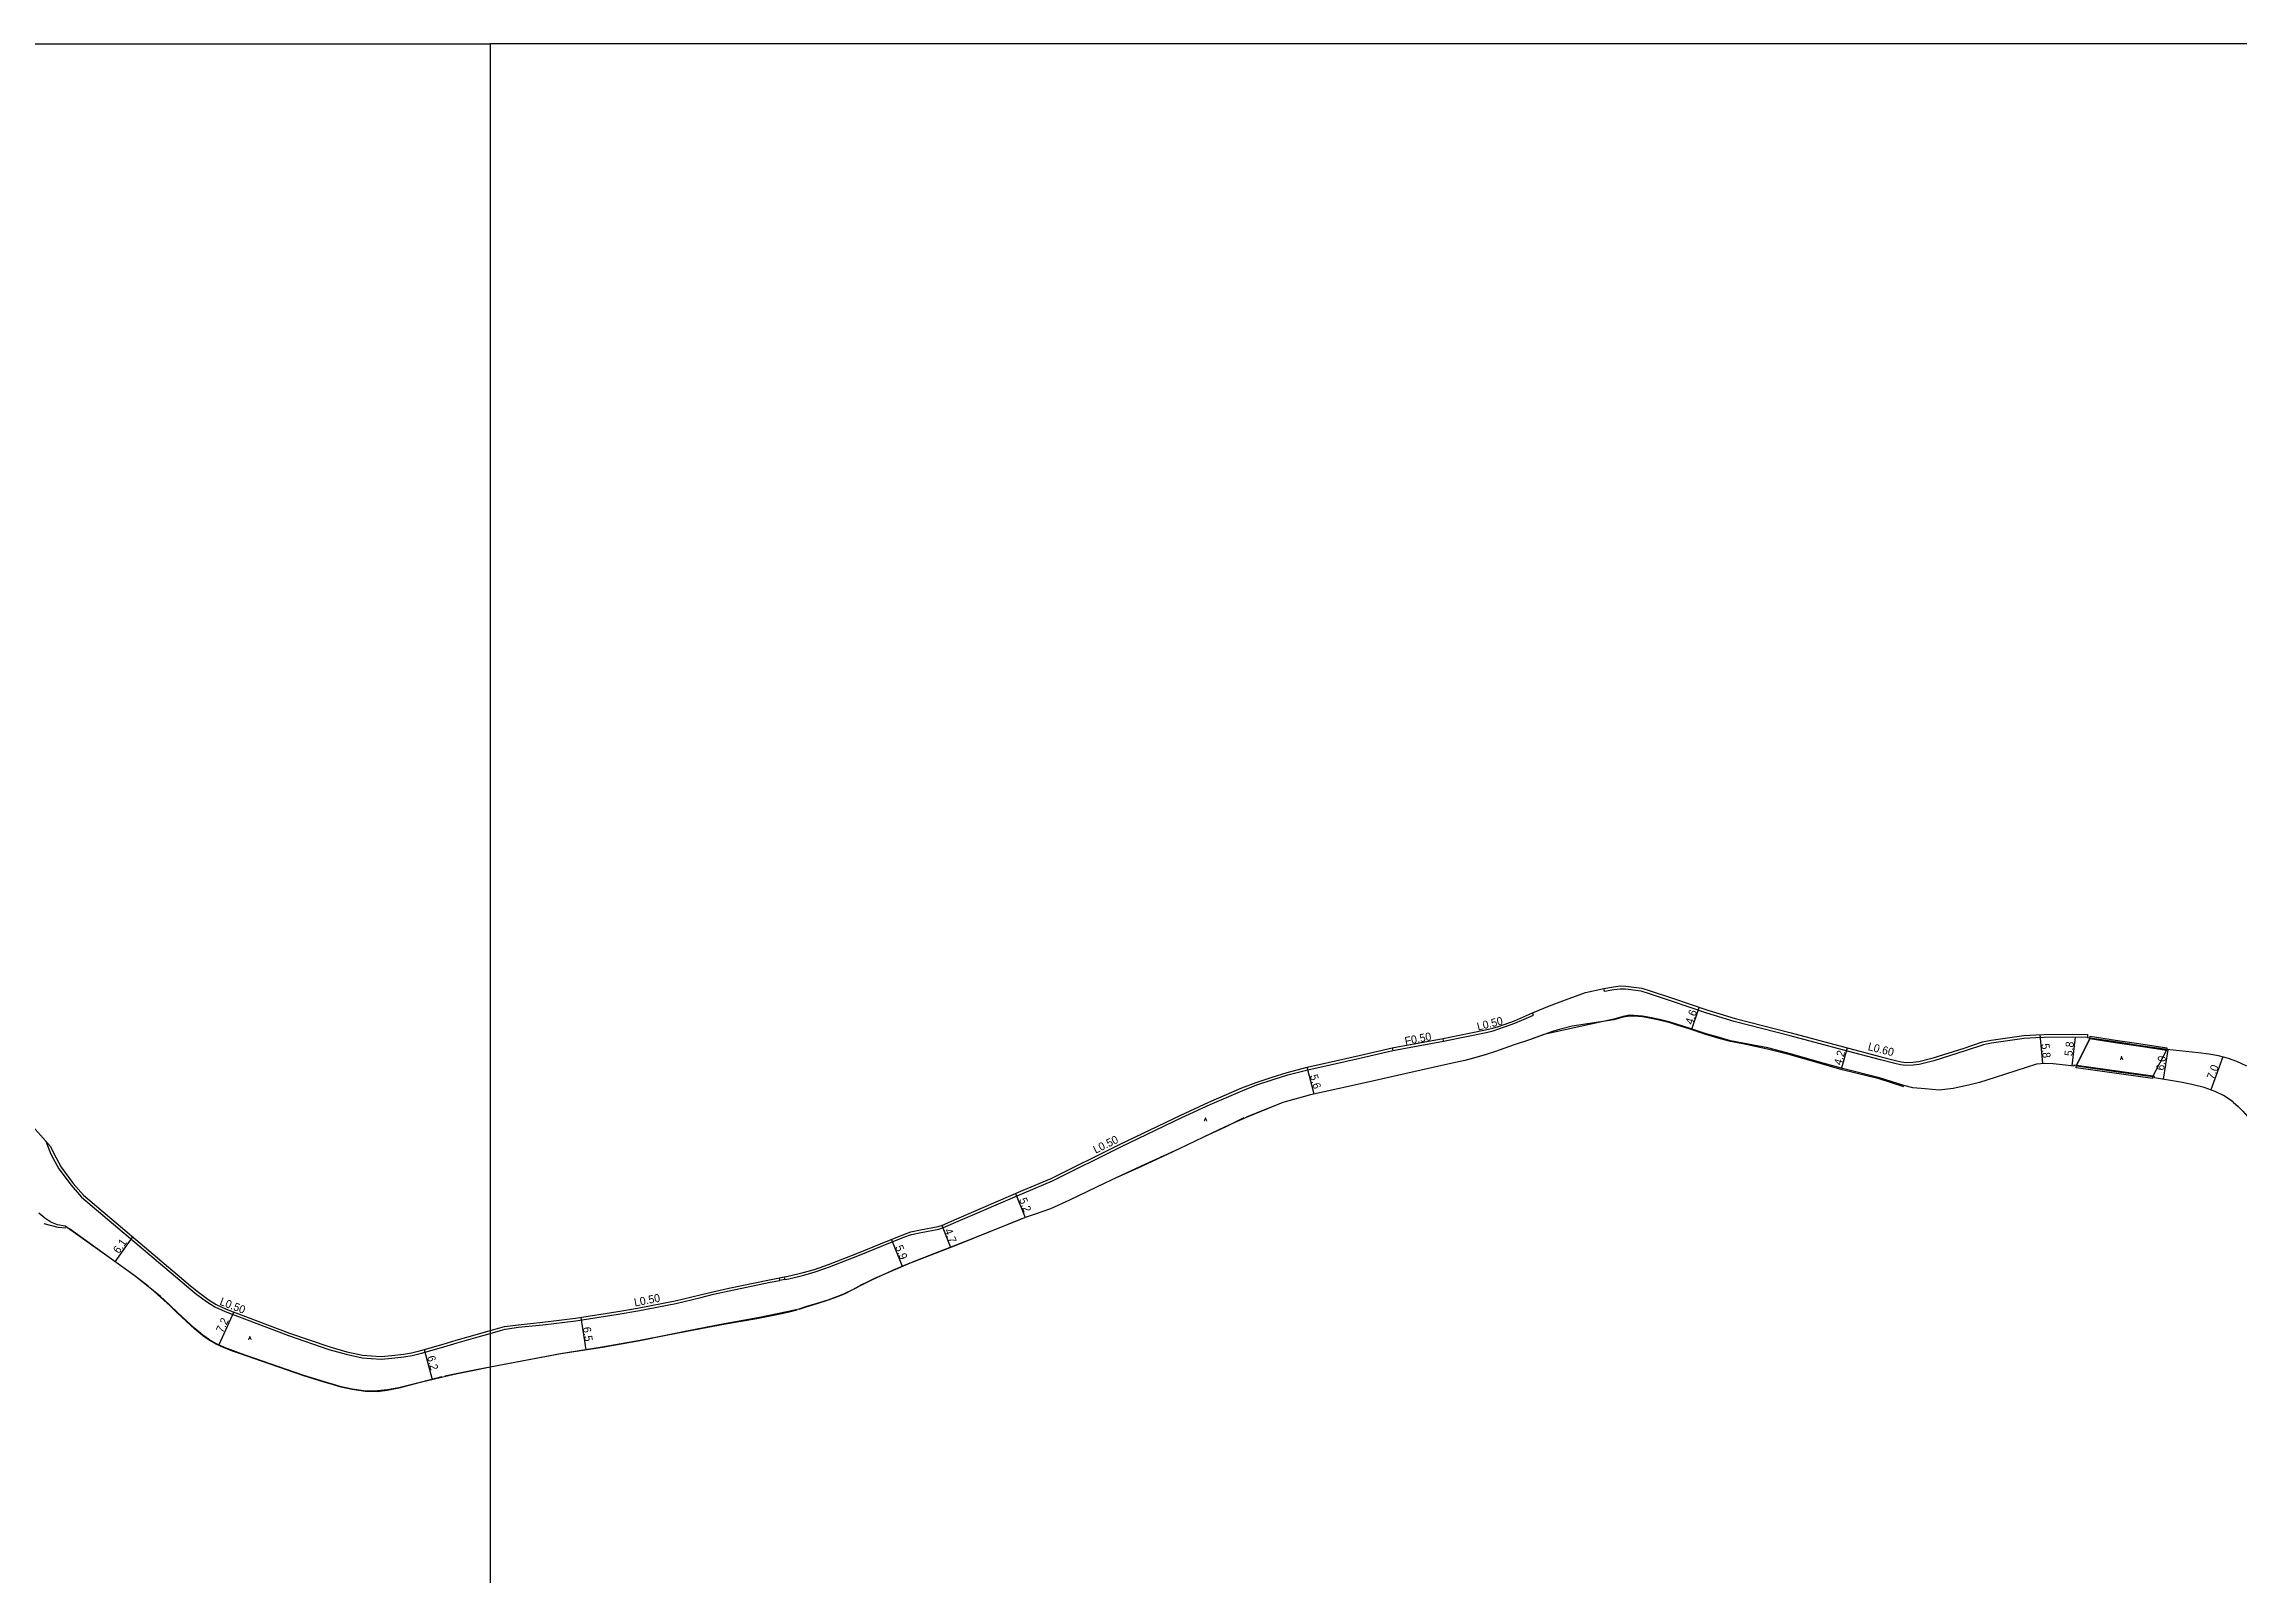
# Model space of a CAD drawing. Header units: metres. Extents: x -20000 to -16000, y -93000 to -90000.
# Drawn here: x -17689.2 to -17250.5, y -91506 to -91200 of the extents above; entities that cross this region are included whole.
import ezdxf

# ---------------------------------------------------------------- set-up
doc = ezdxf.new("R2010")
doc.units = ezdxf.units.M
doc.header["$LTSCALE"] = 2.5
for name, color, linetype in [('側溝・桝', 7, 'Continuous'), ('図郭', 7, 'Continuous'), ('幅員', 7, 'Continuous'), ('歩道・分離帯・安全施設', 7, 'Continuous'), ('舗装', 7, 'Continuous'), ('道路', 7, 'Continuous')]:
    doc.layers.add(name, color=color, linetype=linetype)
doc.styles.get("Standard").update_dxf_attribs({"font": ''})
doc.styles.add('YOKO_DECO', font='txt.shx', dxfattribs={"bigfont": 'extfont.shx'})
doc.styles.get('Standard').set_extended_font_data('@MS PGothic')

msp = doc.modelspace()

# ---------------------------------------------------------------- linework, layer by layer
at = {"layer": '側溝・桝'}
for points in [[(-17280.63, -91398.7), (-17283.6, -91398.62), (-17289.28, -91398.68), (-17290.9, -91398.76), (-17293.26, -91398.92), (-17299.79, -91399.81), (-17300.77, -91400.02), (-17301.38, -91400.17), (-17305.05, -91401.38), (-17311.3, -91403.36), (-17314.24, -91404.09), (-17315.46, -91404.25), (-17316.91, -91404.29), (-17317.99, -91404.16), (-17319.13, -91403.9), (-17321.98, -91403.19), (-17329.57, -91401.17), (-17340.02, -91398.38), (-17351.24, -91395.5), (-17356.72, -91393.85), (-17363.78, -91391.44), (-17368.2, -91389.94), (-17369.84, -91389.45), (-17372.96, -91389.05), (-17374.05, -91389), (-17375.28, -91389.14), (-17377.17, -91389.48), (-17377.28, -91388.88)], [(-17409.36, -91399.41), (-17400.85, -91397.68), (-17399.42, -91397.33), (-17398.29, -91396.98), (-17395.08, -91395.84), (-17391.34, -91394.21), (-17391.56, -91393.76)], [(-17541.08, -91447.09), (-17540.26, -91446.93), (-17537.29, -91446.21), (-17535.01, -91445.58), (-17532.13, -91444.57), (-17526.16, -91442.21), (-17521.74, -91440.41), (-17517.28, -91438.63), (-17515.76, -91438.09), (-17513.84, -91437.66), (-17510.29, -91436.99), (-17509.36, -91436.7), (-17506.44, -91435.45), (-17493.22, -91429.73), (-17487.58, -91427.34), (-17473.9, -91420.55), (-17461.7, -91414.71), (-17456.04, -91412.09), (-17449.51, -91409.28), (-17446.66, -91408.19), (-17443.44, -91407.11), (-17440.5, -91406.19), (-17436.25, -91405.07), (-17433.5, -91404.51), (-17426.1, -91402.83), (-17419.52, -91401.32)], [(-17419.62, -91400.79), (-17419.52, -91401.32), (-17409.36, -91399.41), (-17409.46, -91398.89)], [(-17688.8, -91419.44), (-17687.8, -91422), (-17686.22, -91424.93), (-17683.8, -91428.21), (-17681.68, -91430.59), (-17662.93, -91446.5), (-17660.24, -91448.78), (-17658.67, -91450.06), (-17656.49, -91451.65), (-17655.03, -91452.55), (-17652.97, -91453.5), (-17640.3, -91458.3), (-17632.23, -91461.06), (-17628.81, -91462.04), (-17625.59, -91462.72), (-17623.79, -91462.91), (-17621.74, -91463.01), (-17619.62, -91462.81), (-17617.27, -91462.53), (-17615.6, -91462.26), (-17613.73, -91461.82), (-17609.23, -91460.52), (-17606.61, -91459.72), (-17602.37, -91458.52), (-17600, -91457.86)], [(-17600, -91457.86), (-17597.9, -91457.27), (-17597.01, -91457.02), (-17596.46, -91456.92), (-17594.36, -91456.65), (-17589.44, -91456.12), (-17582.85, -91455.38), (-17574.41, -91454), (-17570.43, -91453.35), (-17562.88, -91451.89), (-17557.88, -91450.66), (-17555.36, -91450.04), (-17552.18, -91449.32), (-17544, -91447.64), (-17542.04, -91447.27)]]:
    msp.add_lwpolyline(points, dxfattribs=at)
msp.add_lwpolyline([(-17542.14, -91446.75), (-17541.18, -91446.56), (-17541.08, -91447.09), (-17542.04, -91447.27)], close=True, dxfattribs=at)
at = {"layer": '図郭'}
for points in [[(-18400, -91200), (-17600, -91200), (-17600, -91800), (-18400, -91800)], [(-17600, -91800), (-16800, -91800), (-16800, -91200), (-17600, -91200)]]:
    msp.add_lwpolyline(points, close=True, dxfattribs=at)
at = {"layer": '幅員'}
for points in [[(-17359.72, -91397), (-17358.25, -91392.68)], [(-17290.13, -91398.11), (-17289.57, -91403.91)], [(-17328.68, -91400.77), (-17329.81, -91404.83)], [(-17283.07, -91398.63), (-17283.73, -91404.37)], [(-17264.51, -91401.13), (-17265.5, -91407.05)], [(-17253.54, -91402.59), (-17255.95, -91409.17)], [(-17435.24, -91410.01), (-17436.66, -91404.63)], [(-17494.94, -91429.89), (-17493.04, -91434.7)], [(-17509.67, -91436.24), (-17507.94, -91440.66)], [(-17671.49, -91438.54), (-17675.05, -91443.52)], [(-17517.56, -91444.48), (-17519.74, -91439.04)], [(-17651.25, -91453.58), (-17654.26, -91460.13)], [(-17581.88, -91454.68), (-17580.84, -91461.12)], [(-17613.17, -91461.11), (-17611.61, -91467.08)]]:
    msp.add_lwpolyline(points, dxfattribs=at)
at = {"layer": '歩道・分離帯・安全施設'}
for points in [[(-17317.35, -91408.56), (-17322.26, -91406.99), (-17329.66, -91405.13), (-17334.71, -91403.72), (-17340.03, -91402.18), (-17344.57, -91401.01), (-17349.53, -91399.98), (-17351.98, -91399.49), (-17354.23, -91398.86), (-17356.91, -91398.12), (-17360.27, -91396.97), (-17362.63, -91396.21), (-17364.07, -91395.79), (-17366.22, -91395.23), (-17368.17, -91394.82), (-17369.58, -91394.58), (-17371.34, -91394.42), (-17372.17, -91394.41), (-17373.43, -91394.62), (-17375.29, -91395.18), (-17383.66, -91396.4), (-17386.25, -91397.07), (-17387.55, -91397.47), (-17392.2, -91399.13), (-17395.26, -91400.19), (-17398.98, -91401.49), (-17401.06, -91402.17), (-17403.14, -91402.77), (-17405.13, -91403.31), (-17407.89, -91403.91), (-17417.11, -91405.93), (-17422.96, -91407.32), (-17430.51, -91408.98), (-17435.94, -91410.16), (-17438.35, -91410.8), (-17441.49, -91411.66), (-17448.83, -91414.65)], [(-17264.76, -91401.09), (-17270.39, -91400.26), (-17275.03, -91399.55), (-17280.14, -91398.8)], [(-17267.56, -91406.58), (-17274.46, -91405.6), (-17282.76, -91404.41)], [(-17449.3, -91414.74), (-17453, -91416.6), (-17457.34, -91418.64), (-17462.35, -91421), (-17469.8, -91424.41), (-17474.79, -91426.77)], [(-17684.84, -91436.81), (-17686.34, -91436.67), (-17689.17, -91435.94)], [(-17609.63, -91466.56), (-17615.27, -91468.04), (-17618.25, -91468.81), (-17620.55, -91469.29), (-17622.54, -91469.52), (-17624.89, -91469.5), (-17627.58, -91469.11), (-17629.78, -91468.59), (-17631.31, -91468.18), (-17633.16, -91467.63), (-17637.26, -91466.34), (-17645.71, -91463.43), (-17649.93, -91461.94), (-17651.32, -91461.45), (-17653.16, -91460.73), (-17654.77, -91459.99), (-17656.18, -91459.2), (-17657.51, -91458.28), (-17659.12, -91456.95), (-17660.76, -91455.44), (-17662.58, -91453.73), (-17664, -91452.35), (-17665.22, -91451.21), (-17668.38, -91448.45), (-17671.22, -91446.23), (-17675.7, -91443.03), (-17682.43, -91438.18), (-17684.12, -91436.98)], [(-17493.29, -91434.79), (-17505.16, -91439.53), (-17516.08, -91443.79), (-17519.05, -91445.08), (-17522.77, -91446.75), (-17525.73, -91448.17), (-17527.54, -91449.17), (-17529.19, -91450), (-17530.52, -91450.56), (-17532.43, -91451.24), (-17534.65, -91451.96), (-17536.9, -91452.61), (-17538.29, -91453.07)], [(-17538.61, -91453.23), (-17540.23, -91453.62), (-17541.99, -91453.99), (-17543.99, -91454.42), (-17546.66, -91454.97), (-17552.9, -91456.03), (-17559.27, -91457.21), (-17564.79, -91458.27), (-17570.06, -91459.32), (-17577.53, -91460.65), (-17585.85, -91461.95), (-17600, -91464.62)], [(-17600, -91464.62), (-17602.48, -91465.09), (-17607.13, -91466.03), (-17609.08, -91466.44)]]:
    msp.add_lwpolyline(points, dxfattribs=at)
at = {"layer": '舗装'}
for points in [[(-17280.16, -91398.91), (-17282.81, -91404.29)], [(-17264.78, -91401.2), (-17267.53, -91406.45)]]:
    msp.add_lwpolyline(points, dxfattribs=at)
at = {"layer": '道路'}
for points in [[(-17391.56, -91393.76), (-17388.15, -91392.35), (-17384.99, -91391.15), (-17380.99, -91389.69), (-17377.28, -91388.88), (-17375.37, -91388.53), (-17374.07, -91388.39), (-17372.91, -91388.44), (-17369.71, -91388.85), (-17368.02, -91389.35), (-17363.58, -91390.86), (-17356.54, -91393.26), (-17351.08, -91394.91), (-17339.86, -91397.79), (-17329.41, -91400.58), (-17321.83, -91402.59), (-17318.99, -91403.31), (-17317.87, -91403.56), (-17316.89, -91403.68), (-17315.52, -91403.64), (-17314.34, -91403.49), (-17311.46, -91402.77), (-17305.23, -91400.8), (-17301.56, -91399.58), (-17300.9, -91399.42), (-17299.89, -91399.2), (-17293.33, -91398.31), (-17290.93, -91398.15), (-17289.29, -91398.06), (-17283.6, -91398.01), (-17280.61, -91398.09), (-17280.63, -91398.7), (-17280.15, -91398.82), (-17280.16, -91398.91)], [(-17600, -91457.31), (-17598.04, -91456.76), (-17597.13, -91456.5), (-17596.54, -91456.39), (-17594.42, -91456.13), (-17589.49, -91455.6), (-17582.93, -91454.85), (-17574.49, -91453.48), (-17570.51, -91452.82), (-17562.99, -91451.37), (-17558.01, -91450.15), (-17555.49, -91449.53), (-17552.29, -91448.8), (-17544.11, -91447.12), (-17540.38, -91446.41), (-17537.43, -91445.7), (-17535.16, -91445.07), (-17532.31, -91444.08), (-17526.36, -91441.72), (-17521.94, -91439.92), (-17517.47, -91438.13), (-17515.9, -91437.58), (-17513.95, -91437.14), (-17510.42, -91436.47), (-17509.54, -91436.2), (-17506.65, -91434.96), (-17493.43, -91429.24), (-17487.8, -91426.86), (-17474.13, -91420.07), (-17461.92, -91414.23), (-17456.26, -91411.61), (-17449.71, -91408.79), (-17446.84, -91407.69), (-17443.61, -91406.61), (-17440.65, -91405.68), (-17436.36, -91404.55), (-17433.6, -91403.99), (-17426.23, -91402.31), (-17419.62, -91400.79), (-17409.46, -91398.89), (-17400.95, -91397.18), (-17399.52, -91396.83), (-17398.4, -91396.48), (-17395.18, -91395.34), (-17391.56, -91393.76)], [(-17283.33, -91404.21), (-17283.35, -91404.41), (-17285.68, -91404.15), (-17287.49, -91403.96), (-17289.12, -91403.86), (-17290.77, -91404.02), (-17299.08, -91406.72), (-17302.16, -91407.67), (-17304.4, -91408.23), (-17307.43, -91408.86), (-17310.26, -91409.2), (-17313.04, -91408.96), (-17315.5, -91408.73), (-17317.29, -91408.32), (-17322.19, -91406.75), (-17329.6, -91404.89), (-17334.64, -91403.48), (-17339.97, -91401.94), (-17344.51, -91400.77), (-17349.5, -91399.84), (-17351.95, -91399.35), (-17354.19, -91398.72), (-17356.87, -91397.98), (-17360.23, -91396.82), (-17362.58, -91396.07), (-17364.04, -91395.65), (-17366.19, -91395.09), (-17368.14, -91394.67), (-17369.56, -91394.43), (-17371.34, -91394.27), (-17372.18, -91394.26), (-17373.46, -91394.47), (-17375.33, -91395.04), (-17389.3, -91398.1), (-17392.18, -91399.13), (-17395.25, -91400.19), (-17398.96, -91401.49), (-17401.05, -91402.17), (-17403.13, -91402.77), (-17405.11, -91403.31), (-17407.87, -91403.91), (-17417.1, -91405.93), (-17422.94, -91407.32), (-17430.51, -91408.99), (-17435.94, -91410.17), (-17441.49, -91411.66), (-17448.82, -91414.66), (-17453.03, -91416.59), (-17457.35, -91418.65), (-17462.34, -91421.01), (-17469.77, -91424.46), (-17474.83, -91426.75), (-17477.07, -91427.8), (-17480.53, -91429.46), (-17484.16, -91431.24), (-17487.95, -91432.93), (-17491.2, -91434.09), (-17493.04, -91434.7), (-17506.9, -91440.26), (-17516, -91443.83), (-17519.9, -91445.46), (-17523.16, -91446.89), (-17527.57, -91449.12), (-17529.22, -91449.95), (-17530.54, -91450.51), (-17532.45, -91451.19), (-17534.67, -91451.91), (-17536.91, -91452.56), (-17538.3, -91453.01), (-17540.66, -91453.55), (-17546.5, -91454.77), (-17552.77, -91455.91), (-17559.33, -91457.13), (-17564.62, -91458.23), (-17569.97, -91459.3), (-17577.58, -91460.6), (-17585.91, -91461.94), (-17600, -91464.64)], [(-17248.73, -91404.41), (-17250.71, -91403.5), (-17252.43, -91402.92), (-17254.41, -91402.33), (-17256.33, -91402.02), (-17258.38, -91401.79), (-17264.76, -91401.11), (-17264.78, -91401.2), (-17270.42, -91400.37), (-17275.06, -91399.66), (-17280.16, -91398.91)], [(-17251.45, -91411.64), (-17251.89, -91411.29), (-17253.41, -91410.28), (-17255.09, -91409.48), (-17257.28, -91408.68), (-17259.72, -91408.1), (-17261.97, -91407.64), (-17267.19, -91406.76), (-17267.19, -91406.48), (-17267.53, -91406.45), (-17273.71, -91405.56), (-17282.81, -91404.29), (-17283.33, -91404.21)], [(-17692.42, -91415.36), (-17687.9, -91420.46), (-17687.31, -91421.78), (-17685.78, -91424.64), (-17683.39, -91427.88), (-17681.31, -91430.21), (-17662.58, -91446.1), (-17659.9, -91448.38), (-17658.34, -91449.64), (-17656.19, -91451.21), (-17654.77, -91452.09), (-17652.77, -91453.01), (-17640.12, -91457.8), (-17632.07, -91460.55), (-17628.68, -91461.53), (-17625.52, -91462.19), (-17623.74, -91462.38), (-17621.76, -91462.48), (-17619.67, -91462.28), (-17617.34, -91462.01), (-17615.7, -91461.74), (-17613.87, -91461.31), (-17609.38, -91460.01), (-17606.76, -91459.21), (-17602.51, -91458.01), (-17600, -91457.31)], [(-17251.45, -91411.64), (-17250.44, -91412.5), (-17249.51, -91413.44), (-17248.58, -91414.46), (-17247.74, -91415.48)], [(-17600, -91464.64), (-17602.52, -91465.12), (-17607.16, -91466.09), (-17615.04, -91467.97), (-17618.25, -91468.77), (-17620.52, -91469.18), (-17622.54, -91469.35), (-17624.88, -91469.42), (-17627.57, -91469.03), (-17629.76, -91468.52), (-17631.29, -91468.11), (-17633.14, -91467.56), (-17637.23, -91466.26), (-17645.68, -91463.36), (-17649.9, -91461.87), (-17651.29, -91461.37), (-17653.13, -91460.66), (-17654.73, -91459.92), (-17656.13, -91459.13), (-17657.46, -91458.22), (-17659.07, -91456.89), (-17660.71, -91455.38), (-17662.52, -91453.67), (-17663.95, -91452.29), (-17665.17, -91451.15), (-17665.93, -91450.48), (-17668.4, -91448.47), (-17671.23, -91446.25), (-17675.71, -91443.05), (-17682.44, -91438.2), (-17685, -91436.4), (-17686.47, -91436.13), (-17687.83, -91435.65), (-17689.01, -91434.83), (-17690.2, -91433.8)]]:
    msp.add_lwpolyline(points, dxfattribs=at)
for points in [[(-17280.16, -91398.91), (-17275.06, -91399.66), (-17270.42, -91400.37), (-17264.78, -91401.2), (-17267.53, -91406.45), (-17273.71, -91405.56), (-17282.81, -91404.29)], [(-17264.78, -91401.2), (-17270.42, -91400.37), (-17275.06, -91399.66), (-17280.16, -91398.91), (-17280.09, -91398.45), (-17274.99, -91399.21), (-17270.35, -91399.92), (-17264.71, -91400.75)], [(-17267.59, -91406.9), (-17273.77, -91406.02), (-17282.87, -91404.74), (-17282.81, -91404.29), (-17273.71, -91405.56), (-17267.53, -91406.45)]]:
    msp.add_lwpolyline(points, close=True, dxfattribs=at)

# ---------------------------------------------------------------- texts
at = {"layer": '側溝・桝'}
for s, rotation, p in [('F0.50', 11, (-17416.95, -91400.22)), ('L0.50', 14, (-17402.45, -91397.32)), ('L0.60', 346, (-17324.62, -91401.2)), ('L0.50', 26, (-17478.93, -91421.94)), ('L0.50', 339, (-17654.2, -91452.1)), ('L0.50', 11, (-17571.04, -91452.49))]:
    msp.add_text(s, height=1.6, rotation=rotation, dxfattribs=at).set_placement(p)
at = {"layer": '幅員'}
for s, rotation, p in [('4.6', 71, (-17359.57, -91396.22)), ('4.2', 74, (-17329.83, -91404.35)), ('5.8', 276, (-17289.83, -91399.98)), ('5.8', 83, (-17283.65, -91402.49)), ('6.0', 81, (-17265.32, -91405.37)), ('5.6', 285, (-17436.1, -91406.3)), ('7.0', 70, (-17255.31, -91407.23)), ('5.2', 291.4314, (-17494.28, -91431.09)), ('4.7', 291, (-17509.2, -91437.25)), ('6.1', 54, (-17674.24, -91442.04)), ('5.9', 292, (-17519.05, -91440.58)), ('7.2', 65, (-17653.44, -91457.87)), ('6.5', 279, (-17581.48, -91456.69)), ('6.2', 285, (-17612.61, -91462.55))]:
    msp.add_text(s, height=1.6, rotation=rotation, dxfattribs=at).set_placement(p)
at = {"layer": '舗装', "style": 'YOKO_DECO'}
for p in [(-17274.06, -91403.15, 338.25), (-17457.24, -91415.44, 341.33), (-17648.32, -91459.15, 345.32)]:
    msp.add_text('A', height=0.75, dxfattribs=at).set_placement(p)

doc.saveas('drawing.dxf')
